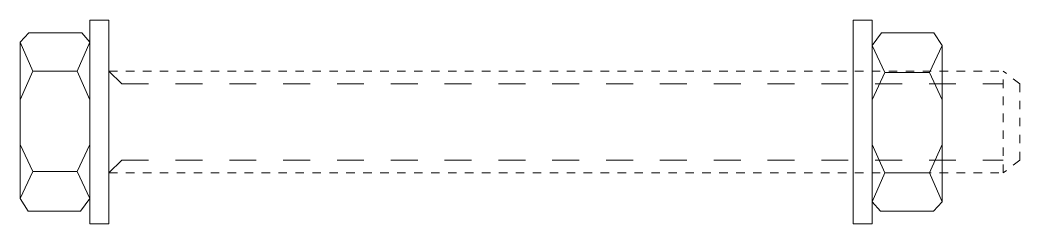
# Model space of a CAD drawing. Header units: metres. Extents: x -11 to 107, y -12 to 12.
import ezdxf

# ---------------------------------------------------------------- set-up
doc = ezdxf.new("R2010")
doc.units = ezdxf.units.M
doc.linetypes.add('Dash', pattern=[6.35, 3.175, -3.175])
doc.linetypes.add('Streep 1_1', pattern=[2, 1, -1])
doc.layers.add('A-DETL-GENF', color=92, linetype='Continuous', lineweight=18)
doc.layers.add('A-DETL-GENF-HDLN', color=1, linetype='Dash', lineweight=18)

# ---------------------------------------------------------------- blocks, each defined once
blk = doc.blocks.new('00 bout_moer - M12-4299264-00_0 Basismaterialen')
at = {"layer": 'A-DETL-GENF'}
for p, q in [((-2.25, 0), (-2.25, 12)), ((-2.25, 12), (0, 12)), ((0, 12), (0, -12)), ((87.79, -12), (87.79, 12)), ((87.79, 12), (90.04, 12)), ((90.04, 12), (90.04, 0)), ((-10.5, 9.38), (-9.47, 10.5)), ((-9.47, 10.5), (-3.22, 10.5)), ((-3.22, 10.5), (-2.25, 9.38)), ((90.04, 9), (91.15, 10.5)), ((91.15, 10.5), (97.31, 10.5)), ((97.31, 10.5), (98.29, 9)), ((-10.5, 9.38), (-9, 6)), ((-10.5, -9), (-10.5, 9.38)), ((-3.75, 6), (-2.25, 9.38)), ((-2.25, 9.38), (-2.25, 0)), ((90.04, 0), (90.04, 9)), ((90.04, 9), (91.54, 5.81)), ((96.79, 5.81), (98.29, 9)), ((98.29, 9), (98.29, -9.38)), ((-9, 6), (-10.5, 2.62)), ((-9, 6), (-3.75, 6)), ((-2.25, 2.62), (-3.75, 6)), ((91.54, 5.81), (90.04, 2.62)), ((96.79, 5.81), (91.54, 5.81)), ((98.29, 2.62), (96.79, 5.81)), ((-10.5, 2.62), (-10.5, -2.63)), ((-2.25, -2.63), (-2.25, 2.62)), ((90.04, 2.62), (90.04, -2.63)), ((98.29, -2.63), (98.29, 2.62)), ((-2.25, -12), (-2.25, 0)), ((-2.25, 0), (-2.25, -9)), ((90.04, -9.38), (90.04, 0)), ((90.04, 0), (90.04, -12)), ((-10.5, -2.63), (-9, -5.81)), ((-3.75, -5.81), (-2.25, -2.63)), ((90.04, -2.63), (91.54, -6)), ((96.79, -6), (98.29, -2.63)), ((-9, -5.81), (-10.5, -9)), ((-9, -5.81), (-3.75, -5.81)), ((-2.25, -9), (-3.75, -5.81)), ((91.54, -6), (90.04, -9.38)), ((96.79, -6), (91.54, -6)), ((98.29, -9.38), (96.79, -6)), ((-9.52, -10.5), (-10.5, -9)), ((-2.25, -9), (-3.36, -10.5)), ((91.01, -10.5), (90.04, -9.38)), ((98.29, -9.38), (97.26, -10.5)), ((-3.36, -10.5), (-9.52, -10.5)), ((97.26, -10.5), (91.01, -10.5)), ((0, -12), (-2.25, -12)), ((90.04, -12), (87.79, -12))]:
    blk.add_line(p, q, dxfattribs=at)
at = {"layer": 'A-DETL-GENF', "linetype": 'Streep 1_1', "lineweight": 13}
for p, q in [((0, 6), (105.48, 6)), ((107.48, 4.5), (105.48, 6)), ((105.48, -6), (105.48, 6)), ((107.48, 4.5), (107.48, -4.5)), ((107.48, -4.5), (105.48, -6)), ((0, -6), (105.48, -6))]:
    blk.add_line(p, q, dxfattribs=at)
at = {"layer": 'A-DETL-GENF-HDLN'}
for p, q in [((0, 6), (1.5, 4.5)), ((0, 6), (0, -6)), ((1.5, 4.5), (105.48, 4.5)), ((0, -6), (1.5, -4.5)), ((1.5, -4.5), (105.48, -4.5))]:
    blk.add_line(p, q, dxfattribs=at)

msp = doc.modelspace()

# ---------------------------------------------------------------- block references
msp.add_blockref('00 bout_moer - M12-4299264-00_0 Basismaterialen', (0, 0))

doc.saveas('drawing.dxf')
